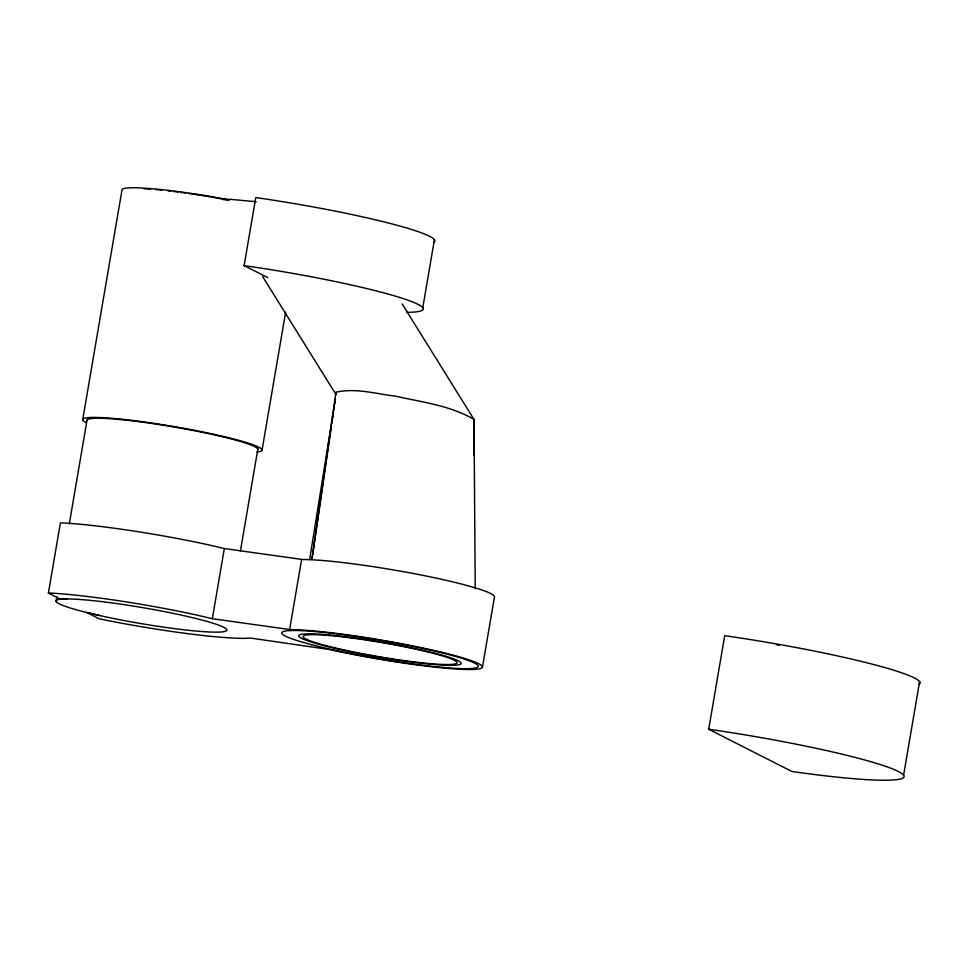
<?xml version="1.0" encoding="UTF-8"?>
<svg xmlns="http://www.w3.org/2000/svg" width="968" height="968" viewBox="0 0 968 968"><rect width="100%" height="100%" fill="white"/><g stroke="black" fill="none" stroke-linecap="round" stroke-linejoin="round"><path stroke-width="1.45" d="M473.836 440.452L473.993 419.434L402.144 303.928M473.836 454.972L473.993 419.434C450.338 405.459 421.939 402.18 395.525 396.154C375.971 393.891 355.51 387.672 335.969 392.246L311.938 559.322L331.516 425.799M331.939 422.834L333.464 412.453M333.899 409.476L334.335 406.512M334.771 403.547L335.424 399.094M309.663 559.468L335.364 399.094M67.022 598.962L60.645 599.252L48.4 593.045L60.391 522.877L64.263 523.01A119.149 11.011 9.7 0 1 210.988 545.395L224.334 548.541L302.609 559.516A103.987 9.607 9.7 0 1 417.329 574.278A103.987 9.607 9.7 0 1 494.503 596.675L482.5 666.843M82.716 419.737L121.968 190.103A90.98 8.409 9.7 0 1 210.564 196.48L229.682 199.94M56.096 601.176L56.858 596.724M69.309 523.87L87.096 419.785M267.797 277.622L244.13 265.607L255.758 197.569A142.974 13.201 9.7 0 1 433.846 242.23M99.692 615.551L86.684 612.478L98.918 618.697L105.101 620.004A119.149 11.011 9.7 0 0 243.936 638.372L250.47 638.057L329.834 649.588A103.987 9.607 9.7 0 0 469.395 669.505A103.987 9.607 9.7 0 0 430.179 649.601A103.987 9.607 9.7 0 0 290.606 629.672L212.343 618.709L224.334 548.541M240.391 551.131L257.936 448.535M262.086 449.926L285.645 312.144M289.601 629.745L301.605 559.577M422.786 307.739L434.414 239.701M708.709 729.243A155.969 14.411 9.7 0 1 898.34 771.484A155.969 14.411 9.7 0 1 791.909 771.484L708.709 729.243L724.705 635.686A155.969 14.411 9.7 0 1 918.983 684.412M903.604 775.199L919.6 681.654M222.785 199.602L230.59 199.347L256.193 201.743M48.4 593.045L52.26 593.178A119.149 11.011 9.7 0 1 198.997 615.563L212.343 618.709M212.065 197.157L227.77 200.001M262.63 276.57L336.077 394.641L335.969 392.246M473.993 419.434L475.24 588.943M86.987 420.463A86.648 7.998 9.7 0 1 171.36 426.537A86.648 7.998 9.7 0 1 257.815 449.212M144.014 188.772A86.648 7.998 9.7 0 1 150.524 189.159M155.933 189.595A86.648 7.998 9.7 0 1 161.825 190.151M168.045 190.817A86.648 7.998 9.7 0 1 170.804 191.144M173.635 191.482A86.648 7.998 9.7 0 1 178.003 192.027M180.98 192.414A86.648 7.998 9.7 0 1 185.505 193.031M188.542 193.467A86.648 7.998 9.7 0 1 210.613 196.903M86.043 422.508A90.98 8.409 9.7 0 1 175.22 426.791A90.98 8.409 9.7 0 1 257.064 451.995M776.421 644.749A147.305 13.612 9.7 0 1 779.264 645.257M244.13 265.607A142.974 13.201 9.7 0 1 391.967 295.143A142.974 13.201 9.7 0 1 406.826 312.349M380.932 657.054L361.004 653.448A77.984 7.199 9.7 0 1 320.517 634.887A77.984 7.199 9.7 0 1 449.285 658.155A77.984 7.199 9.7 0 1 380.932 657.054M90.327 613.385A86.648 7.998 9.7 0 0 226.331 630.882A86.648 7.998 9.7 0 0 107.859 602.386A86.648 7.998 9.7 0 0 90.327 613.385M311.381 644.652A99.656 9.208 9.7 0 0 475.191 668.029A99.656 9.208 9.7 0 0 353.429 636.097A99.656 9.208 9.7 0 0 311.381 644.652M323.324 645.511A82.316 7.599 9.7 0 0 458.638 664.822A82.316 7.599 9.7 0 0 358.051 638.444A82.316 7.599 9.7 0 0 323.324 645.511"/></g></svg>
